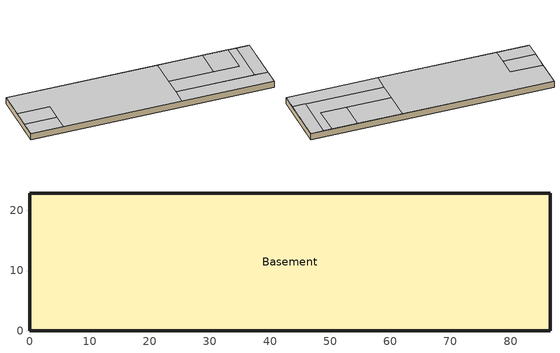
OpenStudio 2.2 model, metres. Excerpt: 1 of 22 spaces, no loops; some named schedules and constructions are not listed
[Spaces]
Basement
 floor ground (Basement Floor construction): 86.56,22.86 86.56,0 0,0 0,22.86 z-2.44
 wall ground (Basement Wall construction): 86.56,22.86 0,22.86 0,0 86.56,0 86.56,22.86 z-2.44:0
 ceiling to Laundry_Flr_1: 86.56,5.79 86.56,22.86 81.99,22.86 81.99,5.79 z0
 ceiling to Retail_2_Flr_1: 11.58,5.79 11.58,12.5 0,12.5 0,5.79 z0
 ceiling to Mech_Flr_1: 69.8,12.5 69.8,22.86 53.95,22.86 53.95,12.5 z0
 ceiling to Storage_Flr_1: 78.94,12.5 78.94,22.86 69.8,22.86 69.8,12.5 z0
 ceiling to Retail_1_Flr_1: 11.58,0 11.58,5.79 0,5.79 0,0 z0
 ceiling to Cafe_Flr_1: 86.56,0 86.56,5.79 53.95,5.79 53.95,0 z0
 ceiling to Lobby_Flr_1: 81.99,5.79 81.99,22.86 78.94,22.86 78.94,12.5 53.95,12.5 53.95,5.79 z0; 53.95,0 53.95,22.86 0,22.86 0,12.5 11.58,12.5 11.58,0 z0
[Schedule:Ruleset]
Name | Default Day Schedule | Summer Design Day Schedule | Winter Design Day Schedule
Clothing Schedule | Clothing Schedule Default Winter Clothes
Air Velocity Schedule | Air Velocity Schedule Default
Work Efficiency Schedule | Work Efficiency Schedule Default
HotelLarge MeetingRoom_Occ_Sch | HotelLarge MeetingRoom_Occ_Sch Default | HotelLarge MeetingRoom_Occ_Sch Summer Design Day | HotelLarge MeetingRoom_Occ_Sch Winter Design Day
HotelLarge Kitchen_Elec_Equip_SCH | HotelLarge Kitchen_Elec_Equip_SCH Default | HotelLarge Kitchen_Elec_Equip_SCH Summer Design Day | HotelLarge Kitchen_Elec_Equip_SCH Winter Design Day
HotelLarge BLDG_OCC_SCH | HotelLarge BLDG_OCC_SCH Default | HotelLarge BLDG_OCC_SCH Summer Design Day | HotelLarge BLDG_OCC_SCH Winter Design Day
HotelLarge BLDG_LIGHT_OFFICE_BSMT_SCH | HotelLarge BLDG_LIGHT_OFFICE_BSMT_SCH Default | HotelLarge BLDG_LIGHT_OFFICE_BSMT_SCH Summer Design Day | HotelLarge BLDG_LIGHT_OFFICE_BSMT_SCH Winter Design Day
HotelLarge BASEMENT_EQUIP_SCH | HotelLarge BASEMENT_EQUIP_SCH Default | HotelLarge BASEMENT_EQUIP_SCH Summer Design Day | HotelLarge BASEMENT_EQUIP_SCH Winter Design Day
HotelLarge BLDG_EQUIP_SCH | HotelLarge BLDG_EQUIP_SCH Default | HotelLarge BLDG_EQUIP_SCH Summer Design Day | HotelLarge BLDG_EQUIP_SCH Winter Design Day
HotelLarge BLDG_LIGHT_CORRIDOR_SCH | HotelLarge BLDG_LIGHT_CORRIDOR_SCH Default | HotelLarge BLDG_LIGHT_CORRIDOR_SCH Summer Design Day | HotelLarge BLDG_LIGHT_CORRIDOR_SCH Winter Design Day
HotelLarge GuestRoom_Occ_Sch | HotelLarge GuestRoom_Occ_Sch Default | HotelLarge GuestRoom_Occ_Sch Summer Design Day | HotelLarge GuestRoom_Occ_Sch Winter Design Day
HotelLarge BLDG_LIGHT_GUESTROOM_SCH | HotelLarge BLDG_LIGHT_GUESTROOM_SCH Default | HotelLarge BLDG_LIGHT_GUESTROOM_SCH Summer Design Day | HotelLarge BLDG_LIGHT_GUESTROOM_SCH Winter Design Day
HotelLarge GuestRoom_Eqp_Sch_Base | HotelLarge GuestRoom_Eqp_Sch_Base Default | HotelLarge GuestRoom_Eqp_Sch_Base Summer Design Day | HotelLarge GuestRoom_Eqp_Sch_Base Winter Design Day
HotelLarge Kitchen_Gas_Equip_SCH | HotelLarge Kitchen_Gas_Equip_SCH Default | HotelLarge Kitchen_Gas_Equip_SCH Summer Design Day | HotelLarge Kitchen_Gas_Equip_SCH Winter Design Day
HotelLarge LaundryRoom_Occ_Sch | HotelLarge LaundryRoom_Occ_Sch Default | HotelLarge LaundryRoom_Occ_Sch Summer Design Day | HotelLarge LaundryRoom_Occ_Sch Winter Design Day
HotelLarge Lobby_Occ_Sch | HotelLarge Lobby_Occ_Sch Default | HotelLarge Lobby_Occ_Sch Summer Design Day | HotelLarge Lobby_Occ_Sch Winter Design Day
HotelLarge BLDG_LIGHT_STORAGE_SCH | HotelLarge BLDG_LIGHT_STORAGE_SCH Default | HotelLarge BLDG_LIGHT_STORAGE_SCH Summer Design Day | HotelLarge BLDG_LIGHT_STORAGE_SCH Winter Design Day
HotelLarge HTGSETP_SCH 1 | HotelLarge HTGSETP_SCH Default 1 | HotelLarge HTGSETP_SCH Summer Design Day 1 | HotelLarge HTGSETP_SCH Winter Design Day 1
HotelLarge CLGSETP_SCH 1 | HotelLarge CLGSETP_SCH Default 1 | HotelLarge CLGSETP_SCH Summer Design Day 1 | HotelLarge CLGSETP_SCH Winter Design Day 1
HotelLarge HTGSETP_SCH 2 | HotelLarge HTGSETP_SCH Default 2 | HotelLarge HTGSETP_SCH Summer Design Day 2 | HotelLarge HTGSETP_SCH Winter Design Day 2
HotelLarge CLGSETP_SCH 2 | HotelLarge CLGSETP_SCH Default 2 | HotelLarge CLGSETP_SCH Summer Design Day 2 | HotelLarge CLGSETP_SCH Winter Design Day 2
HotelLarge HTGSETP_SCH 3 | HotelLarge HTGSETP_SCH Default 3 | HotelLarge HTGSETP_SCH Summer Design Day 3 | HotelLarge HTGSETP_SCH Winter Design Day 3
HotelLarge CLGSETP_SCH 3 | HotelLarge CLGSETP_SCH Default 3 | HotelLarge CLGSETP_SCH Summer Design Day 3 | HotelLarge CLGSETP_SCH Winter Design Day 3
HotelLarge HTGSETP_SCH 4 | HotelLarge HTGSETP_SCH Default 4 | HotelLarge HTGSETP_SCH Summer Design Day 4 | HotelLarge HTGSETP_SCH Winter Design Day 4
HotelLarge CLGSETP_SCH 4 | HotelLarge CLGSETP_SCH Default 4 | HotelLarge CLGSETP_SCH Summer Design Day 4 | HotelLarge CLGSETP_SCH Winter Design Day 4
HotelLarge HTGSETP_SCH 5 | HotelLarge HTGSETP_SCH Default 5 | HotelLarge HTGSETP_SCH Summer Design Day 5 | HotelLarge HTGSETP_SCH Winter Design Day 5
HotelLarge CLGSETP_SCH 5 | HotelLarge CLGSETP_SCH Default 5 | HotelLarge CLGSETP_SCH Summer Design Day 5 | HotelLarge CLGSETP_SCH Winter Design Day 5
HotelLarge HTGSETP_SCH 6 | HotelLarge HTGSETP_SCH Default 6 | HotelLarge HTGSETP_SCH Summer Design Day 6 | HotelLarge HTGSETP_SCH Winter Design Day 6
HotelLarge CLGSETP_SCH 6 | HotelLarge CLGSETP_SCH Default 6 | HotelLarge CLGSETP_SCH Summer Design Day 6 | HotelLarge CLGSETP_SCH Winter Design Day 6
HotelLarge HTGSETP_SCH 7 | HotelLarge HTGSETP_SCH Default 7 | HotelLarge HTGSETP_SCH Summer Design Day 7 | HotelLarge HTGSETP_SCH Winter Design Day 7
HotelLarge CLGSETP_SCH 7 | HotelLarge CLGSETP_SCH Default 7 | HotelLarge CLGSETP_SCH Summer Design Day 7 | HotelLarge CLGSETP_SCH Winter Design Day 7
HotelLarge HTGSETP_SCH 8 | HotelLarge HTGSETP_SCH Default 8 | HotelLarge HTGSETP_SCH Summer Design Day 8 | HotelLarge HTGSETP_SCH Winter Design Day 8
HotelLarge CLGSETP_SCH 8 | HotelLarge CLGSETP_SCH Default 8 | HotelLarge CLGSETP_SCH Summer Design Day 8 | HotelLarge CLGSETP_SCH Winter Design Day 8
HotelLarge HTGSETP_SCH 9 | HotelLarge HTGSETP_SCH Default 9 | HotelLarge HTGSETP_SCH Summer Design Day 9 | HotelLarge HTGSETP_SCH Winter Design Day 9
HotelLarge CLGSETP_SCH 9 | HotelLarge CLGSETP_SCH Default 9 | HotelLarge CLGSETP_SCH Summer Design Day 9 | HotelLarge CLGSETP_SCH Winter Design Day 9
HotelLarge HTGSETP_SCH 10 | HotelLarge HTGSETP_SCH Default 10 | HotelLarge HTGSETP_SCH Summer Design Day 10 | HotelLarge HTGSETP_SCH Winter Design Day 10
HotelLarge CLGSETP_SCH 10 | HotelLarge CLGSETP_SCH Default 10 | HotelLarge CLGSETP_SCH Summer Design Day 10 | HotelLarge CLGSETP_SCH Winter Design Day 10
HotelLarge Adva_OccGuestRoom_HtgSP_Sch 1 | HotelLarge Adva_OccGuestRoom_HtgSP_Sch Default 1 | HotelLarge Adva_OccGuestRoom_HtgSP_Sch Summer Design Day 1 | HotelLarge Adva_OccGuestRoom_HtgSP_Sch Winter Design Day 1
HotelLarge Adva_OccGuestRoom_ClgSP_Sch 1 | HotelLarge Adva_OccGuestRoom_ClgSP_Sch Default 1 | HotelLarge Adva_OccGuestRoom_ClgSP_Sch Summer Design Day 1 | HotelLarge Adva_OccGuestRoom_ClgSP_Sch Winter Design Day 1
HotelLarge Adva_OccGuestRoom_HtgSP_Sch 2 | HotelLarge Adva_OccGuestRoom_HtgSP_Sch Default 2 | HotelLarge Adva_OccGuestRoom_HtgSP_Sch Summer Design Day 2 | HotelLarge Adva_OccGuestRoom_HtgSP_Sch Winter Design Day 2
HotelLarge Adva_OccGuestRoom_ClgSP_Sch 2 | HotelLarge Adva_OccGuestRoom_ClgSP_Sch Default 2 | HotelLarge Adva_OccGuestRoom_ClgSP_Sch Summer Design Day 2 | HotelLarge Adva_OccGuestRoom_ClgSP_Sch Winter Design Day 2
HotelLarge Adva_OccGuestRoom_HtgSP_Sch 3 | HotelLarge Adva_OccGuestRoom_HtgSP_Sch Default 3 | HotelLarge Adva_OccGuestRoom_HtgSP_Sch Summer Design Day 3 | HotelLarge Adva_OccGuestRoom_HtgSP_Sch Winter Design Day 3
HotelLarge Adva_OccGuestRoom_ClgSP_Sch 3 | HotelLarge Adva_OccGuestRoom_ClgSP_Sch Default 3 | HotelLarge Adva_OccGuestRoom_ClgSP_Sch Summer Design Day 3 | HotelLarge Adva_OccGuestRoom_ClgSP_Sch Winter Design Day 3
HotelLarge Adva_OccGuestRoom_HtgSP_Sch 4 | HotelLarge Adva_OccGuestRoom_HtgSP_Sch Default 4 | HotelLarge Adva_OccGuestRoom_HtgSP_Sch Summer Design Day 4 | HotelLarge Adva_OccGuestRoom_HtgSP_Sch Winter Design Day 4
HotelLarge Adva_OccGuestRoom_ClgSP_Sch 4 | HotelLarge Adva_OccGuestRoom_ClgSP_Sch Default 4 | HotelLarge Adva_OccGuestRoom_ClgSP_Sch Summer Design Day 4 | HotelLarge Adva_OccGuestRoom_ClgSP_Sch Winter Design Day 4
HotelLarge HTGSETP_SCH 11 | HotelLarge HTGSETP_SCH Default 11 | HotelLarge HTGSETP_SCH Summer Design Day 11 | HotelLarge HTGSETP_SCH Winter Design Day 11
HotelLarge CLGSETP_SCH 11 | HotelLarge CLGSETP_SCH Default 11 | HotelLarge CLGSETP_SCH Summer Design Day 11 | HotelLarge CLGSETP_SCH Winter Design Day 11
HotelLarge Adva_OccGuestRoom_HtgSP_Sch 5 | HotelLarge Adva_OccGuestRoom_HtgSP_Sch Default 5 | HotelLarge Adva_OccGuestRoom_HtgSP_Sch Summer Design Day 5 | HotelLarge Adva_OccGuestRoom_HtgSP_Sch Winter Design Day 5
HotelLarge Adva_OccGuestRoom_ClgSP_Sch 5 | HotelLarge Adva_OccGuestRoom_ClgSP_Sch Default 5 | HotelLarge Adva_OccGuestRoom_ClgSP_Sch Summer Design Day 5 | HotelLarge Adva_OccGuestRoom_ClgSP_Sch Winter Design Day 5
HotelLarge HTGSETP_SCH 12 | HotelLarge HTGSETP_SCH Default 12 | HotelLarge HTGSETP_SCH Summer Design Day 12 | HotelLarge HTGSETP_SCH Winter Design Day 12
HotelLarge CLGSETP_SCH 12 | HotelLarge CLGSETP_SCH Default 12 | HotelLarge CLGSETP_SCH Summer Design Day 12 | HotelLarge CLGSETP_SCH Winter Design Day 12
HotelLarge HTGSETP_SCH 13 | HotelLarge HTGSETP_SCH Default 13 | HotelLarge HTGSETP_SCH Summer Design Day 13 | HotelLarge HTGSETP_SCH Winter Design Day 13
HotelLarge CLGSETP_SCH 13 | HotelLarge CLGSETP_SCH Default 13 | HotelLarge CLGSETP_SCH Summer Design Day 13 | HotelLarge CLGSETP_SCH Winter Design Day 13
[Schedule:Day]
Clothing Schedule Default Winter Clothes; HotelLarge MeetingRoom_Occ_Sch Summer Design Day; HotelLarge INFIL_SCH Default; HotelLarge INFIL_SCH Winter Design Day; HotelLarge INFIL_SCH Summer Design Day; HotelLarge BLDG_OCC_SCH Summer Design Day; HotelLarge BLDG_LIGHT_OFFICE_BSMT_SCH Summer Design Day; HotelLarge BASEMENT_EQUIP_SCH Summer Design Day; HotelLarge BLDG_EQUIP_SCH Summer Design Day; HotelLarge BLDG_LIGHT_CORRIDOR_SCH Summer Design Day; HotelLarge GuestRoom_Occ_Sch Summer Design Day; HotelLarge BLDG_LIGHT_GUESTROOM_SCH Summer Design Day; HotelLarge GuestRoom_Eqp_Sch_Base Summer Design Day; HotelLarge LaundryRoom_Occ_Sch Summer Design Day; HotelLarge Lobby_Occ_Sch Summer Design Day; HotelLarge BLDG_LIGHT_STORAGE_SCH Summer Design Day; Always On Default; HotelLarge ELEV_LIGHT_FAN_SCH_24_7 Default; HotelLarge ELEV_LIGHT_FAN_SCH_24_7 Winter Design Day; HotelLarge ELEV_LIGHT_FAN_SCH_24_7 Summer Design Day: 24, 0, 1
Clothing Schedule Summer Clothes; HotelLarge BLDG_ELEVATORS Summer Design Day: 24, 0, 0.5
Air Velocity Schedule Default: 24, 0, 0.2
Work Efficiency Schedule Default; HotelLarge MeetingRoom_Occ_Sch Winter Design Day; HotelLarge Kitchen_Elec_Equip_SCH Winter Design Day; HotelLarge BLDG_OCC_SCH Winter Design Day; HotelLarge BLDG_LIGHT_OFFICE_BSMT_SCH Winter Design Day; HotelLarge BASEMENT_EQUIP_SCH Winter Design Day; HotelLarge BLDG_EQUIP_SCH Winter Design Day; HotelLarge BLDG_LIGHT_CORRIDOR_SCH Winter Design Day; HotelLarge GuestRoom_Occ_Sch Winter Design Day; HotelLarge BLDG_LIGHT_GUESTROOM_SCH Winter Design Day; HotelLarge GuestRoom_Eqp_Sch_Base Winter Design Day; HotelLarge Kitchen_Gas_Equip_SCH Winter Design Day; HotelLarge LaundryRoom_Occ_Sch Winter Design Day; HotelLarge Lobby_Occ_Sch Winter Design Day; HotelLarge BLDG_LIGHT_STORAGE_SCH Winter Design Day: 24, 0, 0
HotelLarge MeetingRoom_Occ_Sch Default; HotelLarge MeetingRoom_Occ_Sch Default|Wkdy Day: 7, 0, 0, 8, 0, 0.05, 10, 0, 0.5, 12, 0, 0.2, 13, 0, 0.05, 15, 0, 0.5, 18, 0, 0.2, 20, 0, 0.05, 24, 0, 0
HotelLarge ACTIVITY_SCH Default; HotelLarge ACTIVITY_SCH Winter Design Day; HotelLarge ACTIVITY_SCH Summer Design Day: 24, 0, 120
HotelLarge Kitchen_Elec_Equip_SCH Default; HotelLarge Kitchen_Elec_Equip_SCH Default|Sun|Wkdy Day: 6, 0, 0.1, 7, 0, 0.25, 24, 0, 0.3
HotelLarge Kitchen_Elec_Equip_SCH Summer Design Day: 24, 0, 0.3
HotelLarge BLDG_OCC_SCH Default: 8, 0, 0.7, 11, 0, 0.5, 13, 0, 0.3, 16, 0, 0.2, 17, 0, 0.3, 19, 0, 0.4, 21, 0, 0.6, 24, 0, 0.8
HotelLarge BLDG_OCC_SCH Sat Day: 6, 0, 0.9, 7, 0, 0.7, 9, 0, 0.5, 17, 0, 0.3, 18, 0, 0.5, 21, 0, 0.6, 24, 0, 0.7
HotelLarge BLDG_OCC_SCH Wkdy Day: 6, 0, 0.9, 7, 0, 0.7, 9, 0, 0.4, 15, 0, 0.2, 16, 0, 0.3, 19, 0, 0.5, 21, 0, 0.7, 22, 0, 0.8, 24, 0, 0.9
HotelLarge BLDG_LIGHT_OFFICE_BSMT_SCH Default; HotelLarge BLDG_LIGHT_CORRIDOR_SCH Default; HotelLarge BLDG_LIGHT_STORAGE_SCH Default: 2, 0, 0.3, 6, 0, 0.2, 7, 0, 0.3, 9, 0, 0.4, 13, 0, 0.3, 18, 0, 0.2, 19, 0, 0.5, 20, 0, 0.7, 21, 0, 0.8, 22, 0, 0.6, 23, 0, 0.5, 24, 0, 0.3
HotelLarge BLDG_LIGHT_OFFICE_BSMT_SCH Sat Day; HotelLarge BLDG_LIGHT_CORRIDOR_SCH Sat Day; HotelLarge BLDG_LIGHT_STORAGE_SCH Sat Day: 2, 0, 0.2, 6, 0, 0.1, 8, 0, 0.3, 10, 0, 0.4, 11, 0, 0.3, 18, 0, 0.25, 19, 0, 0.6, 22, 0, 0.7, 23, 0, 0.6, 24, 0, 0.3
HotelLarge BLDG_LIGHT_OFFICE_BSMT_SCH Wkdy Day; HotelLarge BLDG_LIGHT_CORRIDOR_SCH Wkdy Day; HotelLarge BLDG_LIGHT_STORAGE_SCH Wkdy Day: 1, 0, 0.2, 2, 0, 0.15, 5, 0, 0.1, 6, 0, 0.2, 7, 0, 0.4, 8, 0, 0.5, 10, 0, 0.4, 18, 0, 0.25, 19, 0, 0.6, 20, 0, 0.8, 21, 0, 0.9, 22, 0, 0.8, 23, 0, 0.6, 24, 0, 0.3
HotelLarge BASEMENT_EQUIP_SCH Default; HotelLarge BLDG_EQUIP_SCH Default: 2, 0, 0.4, 6, 0, 0.3, 7, 0, 0.4, 9, 0, 0.5, 13, 0, 0.4, 18, 0, 0.3, 19, 0, 0.6, 20, 0, 0.8, 21, 0, 0.9, 22, 0, 0.7, 23, 0, 0.6, 24, 0, 0.4
HotelLarge BASEMENT_EQUIP_SCH Sat Day; HotelLarge BLDG_EQUIP_SCH Sat Day: 2, 0, 0.3, 6, 0, 0.2, 8, 0, 0.4, 10, 0, 0.5, 11, 0, 0.4, 18, 0, 0.35, 19, 0, 0.7, 22, 0, 0.8, 23, 0, 0.7, 24, 0, 0.4
HotelLarge BASEMENT_EQUIP_SCH Wkdy Day; HotelLarge BLDG_EQUIP_SCH Wkdy Day: 1, 0, 0.3, 2, 0, 0.25, 5, 0, 0.2, 6, 0, 0.3, 7, 0, 0.5, 8, 0, 0.6, 10, 0, 0.5, 18, 0, 0.35, 19, 0, 0.7, 20, 0, 0.9, 21, 0, 0.95, 22, 0, 0.9, 23, 0, 0.7, 24, 0, 0.4
HotelLarge INFIL_QUARTER_ON_SCH Default; HotelLarge INFIL_QUARTER_ON_SCH Winter Design Day; HotelLarge INFIL_QUARTER_ON_SCH Summer Design Day; HotelLarge Kitchen_Gas_Equip_SCH Summer Design Day: 24, 0, 0.25
HotelLarge GuestRoom_Occ_Sch Default: 6, 0, 0.65, 7, 0, 0.5, 9, 0, 0.34, 17, 0, 0.2, 18, 0, 0.34, 19, 0, 0.35, 21, 0, 0.65, 24, 0, 0.5
HotelLarge GuestRoom_Occ_Sch Wkdy Day: 6, 0, 0.65, 7, 0, 0.5, 9, 0, 0.28, 15, 0, 0.13, 16, 0, 0.2, 19, 0, 0.35, 21, 0, 0.5, 22, 0, 0.58, 24, 0, 0.65
HotelLarge BLDG_LIGHT_GUESTROOM_SCH Default: 2, 0, 0.26, 6, 0, 0.11, 8, 0, 0.41, 10, 0, 0.56, 11, 0, 0.41, 18, 0, 0.33, 19, 0, 0.85, 22, 0, 1, 23, 0, 0.85, 24, 0, 0.41
HotelLarge BLDG_LIGHT_GUESTROOM_SCH Wkdy Day: 1, 0, 0.22, 2, 0, 0.17, 5, 0, 0.11, 6, 0, 0.22, 7, 0, 0.44, 8, 0, 0.56, 10, 0, 0.44, 18, 0, 0.28, 19, 0, 0.67, 20, 0, 0.89, 21, 0, 1, 22, 0, 0.89, 23, 0, 0.67, 24, 0, 0.33
HotelLarge GuestRoom_Eqp_Sch_Base Default: 6, 0, 0.2, 7, 0, 0.3, 8, 0, 0.62, 9, 0, 0.9, 10, 0, 0.62, 17, 0, 0.29, 18, 0, 0.43, 19, 0, 0.51, 20, 0, 0.49, 21, 0, 0.66, 22, 0, 0.7, 23, 0, 0.35, 24, 0, 0.2
HotelLarge GuestRoom_Eqp_Sch_Base Wkdy Day: 6, 0, 0.2, 7, 0, 0.62, 8, 0, 0.9, 10, 0, 0.43, 17, 0, 0.26, 19, 0, 0.51, 20, 0, 0.49, 21, 0, 0.66, 22, 0, 0.7, 23, 0, 0.35, 24, 0, 0.2
HotelLarge Kitchen_Gas_Equip_SCH Default; HotelLarge Kitchen_Gas_Equip_SCH Default|Sat|Wkdy Day: 5, 0, 0.02, 6, 0, 0.05, 7, 0, 0.1, 8, 0, 0.15, 9, 0, 0.2, 10, 0, 0.15, 13, 0, 0.25, 14, 0, 0.2, 15, 0, 0.15, 16, 0, 0.2, 19, 0, 0.3, 21, 0, 0.2, 22, 0, 0.15, 23, 0, 0.1, 24, 0, 0.05
HotelLarge LaundryRoom_Occ_Sch Default; HotelLarge LaundryRoom_Occ_Sch Default|Wkdy Day: 8, 0, 0, 10, 0, 0.09, 12, 0, 0.18, 13, 0, 0, 16, 0, 0.18, 17, 0, 0.09, 24, 0, 0
HotelLarge Lobby_Occ_Sch Default: 6, 0, 0.1, 7, 0, 0.3, 10, 0, 0.7, 22, 0, 0.2, 24, 0, 0.1
HotelLarge Lobby_Occ_Sch Wkdy Day: 5, 0, 0.1, 6, 0, 0.3, 10, 0, 0.7, 16, 0, 0.2, 18, 0, 0.4, 22, 0, 0.2, 24, 0, 0.1
HotelLarge BLDG_ELEVATORS Default: 4, 0, 0.05, 5, 0, 0.1, 6, 0, 0.2, 7, 0, 0.4, 9, 0, 0.5, 10, 0, 0.35, 16, 0, 0.15, 17, 0, 0.35, 19, 0, 0.5, 21, 0, 0.4, 22, 0, 0.3, 23, 0, 0.2, 24, 0, 0.1
HotelLarge BLDG_ELEVATORS Winter Design Day: 24, 0, 0.05
HotelLarge HTGSETP_SCH Default 1; HotelLarge HTGSETP_SCH Summer Design Day 1; HotelLarge HTGSETP_SCH Winter Design Day 1; Schedule Day 118 with NoOvernightSetback; Schedule Day 118 with NoOvernightSetback 1; HotelLarge HTGSETP_SCH Default 2; HotelLarge HTGSETP_SCH Summer Design Day 2; HotelLarge HTGSETP_SCH Winter Design Day 2; Schedule Day 118 with NoOvernightSetback 4; Schedule Day 118 with NoOvernightSetback 5; HotelLarge HTGSETP_SCH Default 3; HotelLarge HTGSETP_SCH Summer Design Day 3; HotelLarge HTGSETP_SCH Winter Design Day 3; Schedule Day 118 with NoOvernightSetback 8; Schedule Day 118 with NoOvernightSetback 9; HotelLarge HTGSETP_SCH Default 4; HotelLarge HTGSETP_SCH Summer Design Day 4; HotelLarge HTGSETP_SCH Winter Design Day 4; Schedule Day 118 with NoOvernightSetback 12; Schedule Day 118 with NoOvernightSetback 13; HotelLarge HTGSETP_SCH Default 5; HotelLarge HTGSETP_SCH Summer Design Day 5; HotelLarge HTGSETP_SCH Winter Design Day 5; Schedule Day 118 with NoOvernightSetback 16; Schedule Day 118 with NoOvernightSetback 17; HotelLarge HTGSETP_SCH Default 6; HotelLarge HTGSETP_SCH Summer Design Day 6; HotelLarge HTGSETP_SCH Winter Design Day 6; Schedule Day 118 with NoOvernightSetback 20; Schedule Day 118 with NoOvernightSetback 21; HotelLarge HTGSETP_SCH Default 7; HotelLarge HTGSETP_SCH Summer Design Day 7; HotelLarge HTGSETP_SCH Winter Design Day 7; Schedule Day 118 with NoOvernightSetback 24; Schedule Day 118 with NoOvernightSetback 25; HotelLarge HTGSETP_SCH Default 8; HotelLarge HTGSETP_SCH Summer Design Day 8; HotelLarge HTGSETP_SCH Winter Design Day 8; Schedule Day 118 with NoOvernightSetback 28; Schedule Day 118 with NoOvernightSetback 29; HotelLarge HTGSETP_SCH Default 9; HotelLarge HTGSETP_SCH Summer Design Day 9; HotelLarge HTGSETP_SCH Winter Design Day 9; Schedule Day 118 with NoOvernightSetback 32; Schedule Day 118 with NoOvernightSetback 33; HotelLarge HTGSETP_SCH Default 10; HotelLarge HTGSETP_SCH Summer Design Day 10; HotelLarge HTGSETP_SCH Winter Design Day 10; Schedule Day 118 with NoOvernightSetback 36; Schedule Day 118 with NoOvernightSetback 37; HotelLarge HTGSETP_SCH Default 11; HotelLarge HTGSETP_SCH Summer Design Day 11; HotelLarge HTGSETP_SCH Winter Design Day 11; Schedule Day 118 with NoOvernightSetback 56; Schedule Day 118 with NoOvernightSetback 57; HotelLarge HTGSETP_SCH Default 12; HotelLarge HTGSETP_SCH Summer Design Day 12; HotelLarge HTGSETP_SCH Winter Design Day 12; Schedule Day 118 with NoOvernightSetback 64; Schedule Day 118 with NoOvernightSetback 65; HotelLarge HTGSETP_SCH Default 13; HotelLarge HTGSETP_SCH Summer Design Day 13; HotelLarge HTGSETP_SCH Winter Design Day 13; Schedule Day 118 with NoOvernightSetback 68; Schedule Day 118 with NoOvernightSetback 69; HotelLarge HTGSETP_SCH Default 14; HotelLarge HTGSETP_SCH Summer Design Day 14; HotelLarge HTGSETP_SCH Winter Design Day 14; Schedule Day 118 with NoOvernightSetback 72; Schedule Day 118 with NoOvernightSetback 73; HotelLarge HTGSETP_SCH Default 15; HotelLarge HTGSETP_SCH Summer Design Day 15; HotelLarge HTGSETP_SCH Winter Design Day 15; Schedule Day 118 with NoOvernightSetback 76; Schedule Day 118 with NoOvernightSetback 77; HotelLarge HTGSETP_SCH Default 16; HotelLarge HTGSETP_SCH Summer Design Day 16; HotelLarge HTGSETP_SCH Winter Design Day 16; Schedule Day 118 with NoOvernightSetback 80; Schedule Day 118 with NoOvernightSetback 81: 24, 0, 21
HotelLarge CLGSETP_SCH Default 1; HotelLarge CLGSETP_SCH Summer Design Day 1; HotelLarge CLGSETP_SCH Winter Design Day 1; Schedule Day 118 with NoOvernightSetback 2; Schedule Day 118 with NoOvernightSetback 3; HotelLarge CLGSETP_SCH Default 2; HotelLarge CLGSETP_SCH Summer Design Day 2; HotelLarge CLGSETP_SCH Winter Design Day 2; Schedule Day 118 with NoOvernightSetback 6; Schedule Day 118 with NoOvernightSetback 7; HotelLarge CLGSETP_SCH Default 3; HotelLarge CLGSETP_SCH Summer Design Day 3; HotelLarge CLGSETP_SCH Winter Design Day 3; Schedule Day 118 with NoOvernightSetback 10; Schedule Day 118 with NoOvernightSetback 11; HotelLarge CLGSETP_SCH Default 4; HotelLarge CLGSETP_SCH Summer Design Day 4; HotelLarge CLGSETP_SCH Winter Design Day 4; Schedule Day 118 with NoOvernightSetback 14; Schedule Day 118 with NoOvernightSetback 15; HotelLarge CLGSETP_SCH Default 5; HotelLarge CLGSETP_SCH Summer Design Day 5; HotelLarge CLGSETP_SCH Winter Design Day 5; Schedule Day 118 with NoOvernightSetback 18; Schedule Day 118 with NoOvernightSetback 19; HotelLarge CLGSETP_SCH Default 6; HotelLarge CLGSETP_SCH Summer Design Day 6; HotelLarge CLGSETP_SCH Winter Design Day 6; Schedule Day 118 with NoOvernightSetback 22; Schedule Day 118 with NoOvernightSetback 23; HotelLarge CLGSETP_SCH Default 7; HotelLarge CLGSETP_SCH Summer Design Day 7; HotelLarge CLGSETP_SCH Winter Design Day 7; Schedule Day 118 with NoOvernightSetback 26; Schedule Day 118 with NoOvernightSetback 27; HotelLarge CLGSETP_SCH Default 8; HotelLarge CLGSETP_SCH Summer Design Day 8; HotelLarge CLGSETP_SCH Winter Design Day 8; Schedule Day 118 with NoOvernightSetback 30; Schedule Day 118 with NoOvernightSetback 31; HotelLarge CLGSETP_SCH Default 9; HotelLarge CLGSETP_SCH Summer Design Day 9; HotelLarge CLGSETP_SCH Winter Design Day 9; Schedule Day 118 with NoOvernightSetback 34; Schedule Day 118 with NoOvernightSetback 35; HotelLarge CLGSETP_SCH Default 10; HotelLarge CLGSETP_SCH Summer Design Day 10; HotelLarge CLGSETP_SCH Winter Design Day 10; Schedule Day 118 with NoOvernightSetback 38; Schedule Day 118 with NoOvernightSetback 39; HotelLarge CLGSETP_SCH Default 11; HotelLarge CLGSETP_SCH Summer Design Day 11; HotelLarge CLGSETP_SCH Winter Design Day 11; Schedule Day 118 with NoOvernightSetback 58; Schedule Day 118 with NoOvernightSetback 59; HotelLarge CLGSETP_SCH Default 12; HotelLarge CLGSETP_SCH Summer Design Day 12; HotelLarge CLGSETP_SCH Winter Design Day 12; Schedule Day 118 with NoOvernightSetback 66; Schedule Day 118 with NoOvernightSetback 67; HotelLarge CLGSETP_SCH Default 13; HotelLarge CLGSETP_SCH Summer Design Day 13; HotelLarge CLGSETP_SCH Winter Design Day 13; Schedule Day 118 with NoOvernightSetback 70; Schedule Day 118 with NoOvernightSetback 71; HotelLarge CLGSETP_SCH Default 14; HotelLarge CLGSETP_SCH Summer Design Day 14; HotelLarge CLGSETP_SCH Winter Design Day 14; Schedule Day 118 with NoOvernightSetback 74; Schedule Day 118 with NoOvernightSetback 75; HotelLarge CLGSETP_SCH Default 15; HotelLarge CLGSETP_SCH Summer Design Day 15; HotelLarge CLGSETP_SCH Winter Design Day 15; Schedule Day 118 with NoOvernightSetback 78; Schedule Day 118 with NoOvernightSetback 79; HotelLarge CLGSETP_SCH Default 16; HotelLarge CLGSETP_SCH Summer Design Day 16; HotelLarge CLGSETP_SCH Winter Design Day 16; Schedule Day 118 with NoOvernightSetback 82; Schedule Day 118 with NoOvernightSetback 83: 24, 0, 24
HotelLarge Adva_OccGuestRoom_HtgSP_Sch Default 1; HotelLarge Adva_OccGuestRoom_HtgSP_Sch Default 2; HotelLarge Adva_OccGuestRoom_HtgSP_Sch Default 3; HotelLarge Adva_OccGuestRoom_HtgSP_Sch Default 4; HotelLarge Adva_OccGuestRoom_HtgSP_Sch Default 5: 9, 0, 21.11, 16, 0, 18.889, 24, 0, 21.11
HotelLarge Adva_OccGuestRoom_HtgSP_Sch Summer Design Day 1; HotelLarge Adva_OccGuestRoom_HtgSP_Sch Winter Design Day 1; HotelLarge Adva_OccGuestRoom_ClgSP_Sch Summer Design Day 1; HotelLarge Adva_OccGuestRoom_ClgSP_Sch Winter Design Day 1; HotelLarge Adva_OccGuestRoom_HtgSP_Sch Summer Design Day 2; HotelLarge Adva_OccGuestRoom_HtgSP_Sch Winter Design Day 2; HotelLarge Adva_OccGuestRoom_ClgSP_Sch Summer Design Day 2; HotelLarge Adva_OccGuestRoom_ClgSP_Sch Winter Design Day 2; HotelLarge Adva_OccGuestRoom_HtgSP_Sch Summer Design Day 3; HotelLarge Adva_OccGuestRoom_HtgSP_Sch Winter Design Day 3; HotelLarge Adva_OccGuestRoom_ClgSP_Sch Summer Design Day 3; HotelLarge Adva_OccGuestRoom_ClgSP_Sch Winter Design Day 3; HotelLarge Adva_OccGuestRoom_HtgSP_Sch Summer Design Day 4; HotelLarge Adva_OccGuestRoom_HtgSP_Sch Winter Design Day 4; HotelLarge Adva_OccGuestRoom_ClgSP_Sch Summer Design Day 4; HotelLarge Adva_OccGuestRoom_ClgSP_Sch Winter Design Day 4; HotelLarge Adva_OccGuestRoom_HtgSP_Sch Summer Design Day 5; HotelLarge Adva_OccGuestRoom_HtgSP_Sch Winter Design Day 5; HotelLarge Adva_OccGuestRoom_ClgSP_Sch Summer Design Day 5; HotelLarge Adva_OccGuestRoom_ClgSP_Sch Winter Design Day 5: 24, 0, 21.11
Schedule Day 118 with NoOvernightSetback 40; Schedule Day 118 with NoOvernightSetback 41; Schedule Day 118 with NoOvernightSetback 44; Schedule Day 118 with NoOvernightSetback 45; Schedule Day 118 with NoOvernightSetback 48; Schedule Day 118 with NoOvernightSetback 49; Schedule Day 118 with NoOvernightSetback 52; Schedule Day 118 with NoOvernightSetback 53; Schedule Day 118 with NoOvernightSetback 60; Schedule Day 118 with NoOvernightSetback 61: 9, 0, 18.889, 16, 0, 18.889, 24, 0, 18.889
HotelLarge Adva_OccGuestRoom_ClgSP_Sch Default 1; HotelLarge Adva_OccGuestRoom_ClgSP_Sch Default 2; HotelLarge Adva_OccGuestRoom_ClgSP_Sch Default 3; HotelLarge Adva_OccGuestRoom_ClgSP_Sch Default 4; HotelLarge Adva_OccGuestRoom_ClgSP_Sch Default 5: 9, 0, 21.11, 16, 0, 23.333, 24, 0, 21.11
Schedule Day 118 with NoOvernightSetback 42; Schedule Day 118 with NoOvernightSetback 43; Schedule Day 118 with NoOvernightSetback 46; Schedule Day 118 with NoOvernightSetback 47; Schedule Day 118 with NoOvernightSetback 50; Schedule Day 118 with NoOvernightSetback 51; Schedule Day 118 with NoOvernightSetback 54; Schedule Day 118 with NoOvernightSetback 55; Schedule Day 118 with NoOvernightSetback 62; Schedule Day 118 with NoOvernightSetback 63: 9, 0, 23.333, 16, 0, 23.333, 24, 0, 23.333
[Schedule:Rule] Date Specification Type=DateRange; Start Day=1
Name | Schedule Ruleset | Rule Order | Day Schedule | Start Month | End Month | End Day | Apply Monday | Apply Tuesday | Apply Wednesday | Apply Thursday | Apply Friday | Apply Sunday | Apply Saturday
Schedule Rule 1 | Clothing Schedule | 0 | Clothing Schedule Summer Clothes | 5 | 9 | 30
Schedule Rule 2 | HotelLarge MeetingRoom_Occ_Sch | 0 | HotelLarge MeetingRoom_Occ_Sch Default|Wkdy Day | 1 | 12 | 31 | Yes | Yes | Yes | Yes | Yes
Schedule Rule 5 | HotelLarge Kitchen_Elec_Equip_SCH | 0 | HotelLarge Kitchen_Elec_Equip_SCH Default|Sun|Wkdy Day | 1 | 12 | 31 | Yes | Yes | Yes | Yes | Yes | Yes
Schedule Rule 6 | HotelLarge BLDG_OCC_SCH | 1 | HotelLarge BLDG_OCC_SCH Sat Day | 1 | 12 | 31 |  |  |  |  |  |  | Yes
Schedule Rule 7 | HotelLarge BLDG_OCC_SCH | 0 | HotelLarge BLDG_OCC_SCH Wkdy Day | 1 | 12 | 31 | Yes | Yes | Yes | Yes | Yes
Schedule Rule 8 | HotelLarge BLDG_LIGHT_OFFICE_BSMT_SCH | 1 | HotelLarge BLDG_LIGHT_OFFICE_BSMT_SCH Sat Day | 1 | 12 | 31 |  |  |  |  |  |  | Yes
Schedule Rule 9 | HotelLarge BLDG_LIGHT_OFFICE_BSMT_SCH | 0 | HotelLarge BLDG_LIGHT_OFFICE_BSMT_SCH Wkdy Day | 1 | 12 | 31 | Yes | Yes | Yes | Yes | Yes
Schedule Rule 10 | HotelLarge BASEMENT_EQUIP_SCH | 1 | HotelLarge BASEMENT_EQUIP_SCH Sat Day | 1 | 12 | 31 |  |  |  |  |  |  | Yes
Schedule Rule 11 | HotelLarge BASEMENT_EQUIP_SCH | 0 | HotelLarge BASEMENT_EQUIP_SCH Wkdy Day | 1 | 12 | 31 | Yes | Yes | Yes | Yes | Yes
Schedule Rule 12 | HotelLarge BLDG_EQUIP_SCH | 1 | HotelLarge BLDG_EQUIP_SCH Sat Day | 1 | 12 | 31 |  |  |  |  |  |  | Yes
Schedule Rule 13 | HotelLarge BLDG_EQUIP_SCH | 0 | HotelLarge BLDG_EQUIP_SCH Wkdy Day | 1 | 12 | 31 | Yes | Yes | Yes | Yes | Yes
Schedule Rule 14 | HotelLarge BLDG_LIGHT_CORRIDOR_SCH | 1 | HotelLarge BLDG_LIGHT_CORRIDOR_SCH Sat Day | 1 | 12 | 31 |  |  |  |  |  |  | Yes
Schedule Rule 15 | HotelLarge BLDG_LIGHT_CORRIDOR_SCH | 0 | HotelLarge BLDG_LIGHT_CORRIDOR_SCH Wkdy Day | 1 | 12 | 31 | Yes | Yes | Yes | Yes | Yes
Schedule Rule 16 | HotelLarge GuestRoom_Occ_Sch | 0 | HotelLarge GuestRoom_Occ_Sch Wkdy Day | 1 | 12 | 31 | Yes | Yes | Yes | Yes | Yes
Schedule Rule 17 | HotelLarge BLDG_LIGHT_GUESTROOM_SCH | 0 | HotelLarge BLDG_LIGHT_GUESTROOM_SCH Wkdy Day | 1 | 12 | 31 | Yes | Yes | Yes | Yes | Yes
Schedule Rule 18 | HotelLarge GuestRoom_Eqp_Sch_Base | 0 | HotelLarge GuestRoom_Eqp_Sch_Base Wkdy Day | 1 | 12 | 31 | Yes | Yes | Yes | Yes | Yes
Schedule Rule 19 | HotelLarge Kitchen_Gas_Equip_SCH | 0 | HotelLarge Kitchen_Gas_Equip_SCH Default|Sat|Wkdy Day | 1 | 12 | 31 | Yes | Yes | Yes | Yes | Yes |  | Yes
Schedule Rule 20 | HotelLarge LaundryRoom_Occ_Sch | 0 | HotelLarge LaundryRoom_Occ_Sch Default|Wkdy Day | 1 | 12 | 31 | Yes | Yes | Yes | Yes | Yes
Schedule Rule 21 | HotelLarge Lobby_Occ_Sch | 0 | HotelLarge Lobby_Occ_Sch Wkdy Day | 1 | 12 | 31 | Yes | Yes | Yes | Yes | Yes
Schedule Rule 22 | HotelLarge BLDG_LIGHT_STORAGE_SCH | 1 | HotelLarge BLDG_LIGHT_STORAGE_SCH Sat Day | 1 | 12 | 31 |  |  |  |  |  |  | Yes
Schedule Rule 23 | HotelLarge BLDG_LIGHT_STORAGE_SCH | 0 | HotelLarge BLDG_LIGHT_STORAGE_SCH Wkdy Day | 1 | 12 | 31 | Yes | Yes | Yes | Yes | Yes
HotelLarge HTGSETP_SCH Default 1 with new start/end dates | HotelLarge HTGSETP_SCH 1 | 1 | Schedule Day 118 with NoOvernightSetback | 1 | 12 | 31 | Yes | Yes | Yes | Yes | Yes | Yes | Yes
HotelLarge HTGSETP_SCH Default 1 with new start/end dates with new start/end dates | HotelLarge HTGSETP_SCH 1 | 0 | Schedule Day 118 with NoOvernightSetback 1 | 1 | 12 | 31 | Yes | Yes | Yes | Yes | Yes | Yes | Yes
HotelLarge CLGSETP_SCH Default 1 with new start/end dates | HotelLarge CLGSETP_SCH 1 | 1 | Schedule Day 118 with NoOvernightSetback 2 | 1 | 12 | 31 | Yes | Yes | Yes | Yes | Yes | Yes | Yes
HotelLarge CLGSETP_SCH Default 1 with new start/end dates with new start/end dates | HotelLarge CLGSETP_SCH 1 | 0 | Schedule Day 118 with NoOvernightSetback 3 | 1 | 12 | 31 | Yes | Yes | Yes | Yes | Yes | Yes | Yes
HotelLarge HTGSETP_SCH Default 2 with new start/end dates | HotelLarge HTGSETP_SCH 2 | 1 | Schedule Day 118 with NoOvernightSetback 4 | 1 | 12 | 31 | Yes | Yes | Yes | Yes | Yes | Yes | Yes
HotelLarge HTGSETP_SCH Default 2 with new start/end dates with new start/end dates | HotelLarge HTGSETP_SCH 2 | 0 | Schedule Day 118 with NoOvernightSetback 5 | 1 | 12 | 31 | Yes | Yes | Yes | Yes | Yes | Yes | Yes
HotelLarge CLGSETP_SCH Default 2 with new start/end dates | HotelLarge CLGSETP_SCH 2 | 1 | Schedule Day 118 with NoOvernightSetback 6 | 1 | 12 | 31 | Yes | Yes | Yes | Yes | Yes | Yes | Yes
HotelLarge CLGSETP_SCH Default 2 with new start/end dates with new start/end dates | HotelLarge CLGSETP_SCH 2 | 0 | Schedule Day 118 with NoOvernightSetback 7 | 1 | 12 | 31 | Yes | Yes | Yes | Yes | Yes | Yes | Yes
HotelLarge HTGSETP_SCH Default 3 with new start/end dates | HotelLarge HTGSETP_SCH 3 | 1 | Schedule Day 118 with NoOvernightSetback 8 | 1 | 12 | 31 | Yes | Yes | Yes | Yes | Yes | Yes | Yes
HotelLarge HTGSETP_SCH Default 3 with new start/end dates with new start/end dates | HotelLarge HTGSETP_SCH 3 | 0 | Schedule Day 118 with NoOvernightSetback 9 | 1 | 12 | 31 | Yes | Yes | Yes | Yes | Yes | Yes | Yes
HotelLarge CLGSETP_SCH Default 3 with new start/end dates | HotelLarge CLGSETP_SCH 3 | 1 | Schedule Day 118 with NoOvernightSetback 10 | 1 | 12 | 31 | Yes | Yes | Yes | Yes | Yes | Yes | Yes
HotelLarge CLGSETP_SCH Default 3 with new start/end dates with new start/end dates | HotelLarge CLGSETP_SCH 3 | 0 | Schedule Day 118 with NoOvernightSetback 11 | 1 | 12 | 31 | Yes | Yes | Yes | Yes | Yes | Yes | Yes
HotelLarge HTGSETP_SCH Default 4 with new start/end dates | HotelLarge HTGSETP_SCH 4 | 1 | Schedule Day 118 with NoOvernightSetback 12 | 1 | 12 | 31 | Yes | Yes | Yes | Yes | Yes | Yes | Yes
HotelLarge HTGSETP_SCH Default 4 with new start/end dates with new start/end dates | HotelLarge HTGSETP_SCH 4 | 0 | Schedule Day 118 with NoOvernightSetback 13 | 1 | 12 | 31 | Yes | Yes | Yes | Yes | Yes | Yes | Yes
HotelLarge CLGSETP_SCH Default 4 with new start/end dates | HotelLarge CLGSETP_SCH 4 | 1 | Schedule Day 118 with NoOvernightSetback 14 | 1 | 12 | 31 | Yes | Yes | Yes | Yes | Yes | Yes | Yes
HotelLarge CLGSETP_SCH Default 4 with new start/end dates with new start/end dates | HotelLarge CLGSETP_SCH 4 | 0 | Schedule Day 118 with NoOvernightSetback 15 | 1 | 12 | 31 | Yes | Yes | Yes | Yes | Yes | Yes | Yes
HotelLarge HTGSETP_SCH Default 5 with new start/end dates | HotelLarge HTGSETP_SCH 5 | 1 | Schedule Day 118 with NoOvernightSetback 16 | 1 | 12 | 31 | Yes | Yes | Yes | Yes | Yes | Yes | Yes
HotelLarge HTGSETP_SCH Default 5 with new start/end dates with new start/end dates | HotelLarge HTGSETP_SCH 5 | 0 | Schedule Day 118 with NoOvernightSetback 17 | 1 | 12 | 31 | Yes | Yes | Yes | Yes | Yes | Yes | Yes
HotelLarge CLGSETP_SCH Default 5 with new start/end dates | HotelLarge CLGSETP_SCH 5 | 1 | Schedule Day 118 with NoOvernightSetback 18 | 1 | 12 | 31 | Yes | Yes | Yes | Yes | Yes | Yes | Yes
HotelLarge CLGSETP_SCH Default 5 with new start/end dates with new start/end dates | HotelLarge CLGSETP_SCH 5 | 0 | Schedule Day 118 with NoOvernightSetback 19 | 1 | 12 | 31 | Yes | Yes | Yes | Yes | Yes | Yes | Yes
HotelLarge HTGSETP_SCH Default 6 with new start/end dates | HotelLarge HTGSETP_SCH 6 | 1 | Schedule Day 118 with NoOvernightSetback 20 | 1 | 12 | 31 | Yes | Yes | Yes | Yes | Yes | Yes | Yes
HotelLarge HTGSETP_SCH Default 6 with new start/end dates with new start/end dates | HotelLarge HTGSETP_SCH 6 | 0 | Schedule Day 118 with NoOvernightSetback 21 | 1 | 12 | 31 | Yes | Yes | Yes | Yes | Yes | Yes | Yes
HotelLarge CLGSETP_SCH Default 6 with new start/end dates | HotelLarge CLGSETP_SCH 6 | 1 | Schedule Day 118 with NoOvernightSetback 22 | 1 | 12 | 31 | Yes | Yes | Yes | Yes | Yes | Yes | Yes
HotelLarge CLGSETP_SCH Default 6 with new start/end dates with new start/end dates | HotelLarge CLGSETP_SCH 6 | 0 | Schedule Day 118 with NoOvernightSetback 23 | 1 | 12 | 31 | Yes | Yes | Yes | Yes | Yes | Yes | Yes
HotelLarge HTGSETP_SCH Default 7 with new start/end dates | HotelLarge HTGSETP_SCH 7 | 1 | Schedule Day 118 with NoOvernightSetback 24 | 1 | 12 | 31 | Yes | Yes | Yes | Yes | Yes | Yes | Yes
HotelLarge HTGSETP_SCH Default 7 with new start/end dates with new start/end dates | HotelLarge HTGSETP_SCH 7 | 0 | Schedule Day 118 with NoOvernightSetback 25 | 1 | 12 | 31 | Yes | Yes | Yes | Yes | Yes | Yes | Yes
HotelLarge CLGSETP_SCH Default 7 with new start/end dates | HotelLarge CLGSETP_SCH 7 | 1 | Schedule Day 118 with NoOvernightSetback 26 | 1 | 12 | 31 | Yes | Yes | Yes | Yes | Yes | Yes | Yes
HotelLarge CLGSETP_SCH Default 7 with new start/end dates with new start/end dates | HotelLarge CLGSETP_SCH 7 | 0 | Schedule Day 118 with NoOvernightSetback 27 | 1 | 12 | 31 | Yes | Yes | Yes | Yes | Yes | Yes | Yes
HotelLarge HTGSETP_SCH Default 8 with new start/end dates | HotelLarge HTGSETP_SCH 8 | 1 | Schedule Day 118 with NoOvernightSetback 28 | 1 | 12 | 31 | Yes | Yes | Yes | Yes | Yes | Yes | Yes
HotelLarge HTGSETP_SCH Default 8 with new start/end dates with new start/end dates | HotelLarge HTGSETP_SCH 8 | 0 | Schedule Day 118 with NoOvernightSetback 29 | 1 | 12 | 31 | Yes | Yes | Yes | Yes | Yes | Yes | Yes
HotelLarge CLGSETP_SCH Default 8 with new start/end dates | HotelLarge CLGSETP_SCH 8 | 1 | Schedule Day 118 with NoOvernightSetback 30 | 1 | 12 | 31 | Yes | Yes | Yes | Yes | Yes | Yes | Yes
HotelLarge CLGSETP_SCH Default 8 with new start/end dates with new start/end dates | HotelLarge CLGSETP_SCH 8 | 0 | Schedule Day 118 with NoOvernightSetback 31 | 1 | 12 | 31 | Yes | Yes | Yes | Yes | Yes | Yes | Yes
HotelLarge HTGSETP_SCH Default 9 with new start/end dates | HotelLarge HTGSETP_SCH 9 | 1 | Schedule Day 118 with NoOvernightSetback 32 | 1 | 12 | 31 | Yes | Yes | Yes | Yes | Yes | Yes | Yes
HotelLarge HTGSETP_SCH Default 9 with new start/end dates with new start/end dates | HotelLarge HTGSETP_SCH 9 | 0 | Schedule Day 118 with NoOvernightSetback 33 | 1 | 12 | 31 | Yes | Yes | Yes | Yes | Yes | Yes | Yes
HotelLarge CLGSETP_SCH Default 9 with new start/end dates | HotelLarge CLGSETP_SCH 9 | 1 | Schedule Day 118 with NoOvernightSetback 34 | 1 | 12 | 31 | Yes | Yes | Yes | Yes | Yes | Yes | Yes
HotelLarge CLGSETP_SCH Default 9 with new start/end dates with new start/end dates | HotelLarge CLGSETP_SCH 9 | 0 | Schedule Day 118 with NoOvernightSetback 35 | 1 | 12 | 31 | Yes | Yes | Yes | Yes | Yes | Yes | Yes
HotelLarge HTGSETP_SCH Default 10 with new start/end dates | HotelLarge HTGSETP_SCH 10 | 1 | Schedule Day 118 with NoOvernightSetback 36 | 1 | 12 | 31 | Yes | Yes | Yes | Yes | Yes | Yes | Yes
HotelLarge HTGSETP_SCH Default 10 with new start/end dates with new start/end dates | HotelLarge HTGSETP_SCH 10 | 0 | Schedule Day 118 with NoOvernightSetback 37 | 1 | 12 | 31 | Yes | Yes | Yes | Yes | Yes | Yes | Yes
HotelLarge CLGSETP_SCH Default 10 with new start/end dates | HotelLarge CLGSETP_SCH 10 | 1 | Schedule Day 118 with NoOvernightSetback 38 | 1 | 12 | 31 | Yes | Yes | Yes | Yes | Yes | Yes | Yes
HotelLarge CLGSETP_SCH Default 10 with new start/end dates with new start/end dates | HotelLarge CLGSETP_SCH 10 | 0 | Schedule Day 118 with NoOvernightSetback 39 | 1 | 12 | 31 | Yes | Yes | Yes | Yes | Yes | Yes | Yes
HotelLarge Adva_OccGuestRoom_HtgSP_Sch Default 1 with new start/end dates | HotelLarge Adva_OccGuestRoom_HtgSP_Sch 1 | 1 | Schedule Day 118 with NoOvernightSetback 40 | 1 | 12 | 31 | Yes | Yes | Yes | Yes | Yes | Yes | Yes
HotelLarge Adva_OccGuestRoom_HtgSP_Sch Default 1 with new start/end dates with new start/end dates | HotelLarge Adva_OccGuestRoom_HtgSP_Sch 1 | 0 | Schedule Day 118 with NoOvernightSetback 41 | 1 | 12 | 31 | Yes | Yes | Yes | Yes | Yes | Yes | Yes
HotelLarge Adva_OccGuestRoom_ClgSP_Sch Default 1 with new start/end dates | HotelLarge Adva_OccGuestRoom_ClgSP_Sch 1 | 1 | Schedule Day 118 with NoOvernightSetback 42 | 1 | 12 | 31 | Yes | Yes | Yes | Yes | Yes | Yes | Yes
HotelLarge Adva_OccGuestRoom_ClgSP_Sch Default 1 with new start/end dates with new start/end dates | HotelLarge Adva_OccGuestRoom_ClgSP_Sch 1 | 0 | Schedule Day 118 with NoOvernightSetback 43 | 1 | 12 | 31 | Yes | Yes | Yes | Yes | Yes | Yes | Yes
HotelLarge Adva_OccGuestRoom_HtgSP_Sch Default 2 with new start/end dates | HotelLarge Adva_OccGuestRoom_HtgSP_Sch 2 | 1 | Schedule Day 118 with NoOvernightSetback 44 | 1 | 12 | 31 | Yes | Yes | Yes | Yes | Yes | Yes | Yes
HotelLarge Adva_OccGuestRoom_HtgSP_Sch Default 2 with new start/end dates with new start/end dates | HotelLarge Adva_OccGuestRoom_HtgSP_Sch 2 | 0 | Schedule Day 118 with NoOvernightSetback 45 | 1 | 12 | 31 | Yes | Yes | Yes | Yes | Yes | Yes | Yes
HotelLarge Adva_OccGuestRoom_ClgSP_Sch Default 2 with new start/end dates | HotelLarge Adva_OccGuestRoom_ClgSP_Sch 2 | 1 | Schedule Day 118 with NoOvernightSetback 46 | 1 | 12 | 31 | Yes | Yes | Yes | Yes | Yes | Yes | Yes
HotelLarge Adva_OccGuestRoom_ClgSP_Sch Default 2 with new start/end dates with new start/end dates | HotelLarge Adva_OccGuestRoom_ClgSP_Sch 2 | 0 | Schedule Day 118 with NoOvernightSetback 47 | 1 | 12 | 31 | Yes | Yes | Yes | Yes | Yes | Yes | Yes
HotelLarge Adva_OccGuestRoom_HtgSP_Sch Default 3 with new start/end dates | HotelLarge Adva_OccGuestRoom_HtgSP_Sch 3 | 1 | Schedule Day 118 with NoOvernightSetback 48 | 1 | 12 | 31 | Yes | Yes | Yes | Yes | Yes | Yes | Yes
HotelLarge Adva_OccGuestRoom_HtgSP_Sch Default 3 with new start/end dates with new start/end dates | HotelLarge Adva_OccGuestRoom_HtgSP_Sch 3 | 0 | Schedule Day 118 with NoOvernightSetback 49 | 1 | 12 | 31 | Yes | Yes | Yes | Yes | Yes | Yes | Yes
HotelLarge Adva_OccGuestRoom_ClgSP_Sch Default 3 with new start/end dates | HotelLarge Adva_OccGuestRoom_ClgSP_Sch 3 | 1 | Schedule Day 118 with NoOvernightSetback 50 | 1 | 12 | 31 | Yes | Yes | Yes | Yes | Yes | Yes | Yes
HotelLarge Adva_OccGuestRoom_ClgSP_Sch Default 3 with new start/end dates with new start/end dates | HotelLarge Adva_OccGuestRoom_ClgSP_Sch 3 | 0 | Schedule Day 118 with NoOvernightSetback 51 | 1 | 12 | 31 | Yes | Yes | Yes | Yes | Yes | Yes | Yes
HotelLarge Adva_OccGuestRoom_HtgSP_Sch Default 4 with new start/end dates | HotelLarge Adva_OccGuestRoom_HtgSP_Sch 4 | 1 | Schedule Day 118 with NoOvernightSetback 52 | 1 | 12 | 31 | Yes | Yes | Yes | Yes | Yes | Yes | Yes
HotelLarge Adva_OccGuestRoom_HtgSP_Sch Default 4 with new start/end dates with new start/end dates | HotelLarge Adva_OccGuestRoom_HtgSP_Sch 4 | 0 | Schedule Day 118 with NoOvernightSetback 53 | 1 | 12 | 31 | Yes | Yes | Yes | Yes | Yes | Yes | Yes
HotelLarge Adva_OccGuestRoom_ClgSP_Sch Default 4 with new start/end dates | HotelLarge Adva_OccGuestRoom_ClgSP_Sch 4 | 1 | Schedule Day 118 with NoOvernightSetback 54 | 1 | 12 | 31 | Yes | Yes | Yes | Yes | Yes | Yes | Yes
HotelLarge Adva_OccGuestRoom_ClgSP_Sch Default 4 with new start/end dates with new start/end dates | HotelLarge Adva_OccGuestRoom_ClgSP_Sch 4 | 0 | Schedule Day 118 with NoOvernightSetback 55 | 1 | 12 | 31 | Yes | Yes | Yes | Yes | Yes | Yes | Yes
HotelLarge HTGSETP_SCH Default 11 with new start/end dates | HotelLarge HTGSETP_SCH 11 | 1 | Schedule Day 118 with NoOvernightSetback 56 | 1 | 12 | 31 | Yes | Yes | Yes | Yes | Yes | Yes | Yes
HotelLarge HTGSETP_SCH Default 11 with new start/end dates with new start/end dates | HotelLarge HTGSETP_SCH 11 | 0 | Schedule Day 118 with NoOvernightSetback 57 | 1 | 12 | 31 | Yes | Yes | Yes | Yes | Yes | Yes | Yes
HotelLarge CLGSETP_SCH Default 11 with new start/end dates | HotelLarge CLGSETP_SCH 11 | 1 | Schedule Day 118 with NoOvernightSetback 58 | 1 | 12 | 31 | Yes | Yes | Yes | Yes | Yes | Yes | Yes
HotelLarge CLGSETP_SCH Default 11 with new start/end dates with new start/end dates | HotelLarge CLGSETP_SCH 11 | 0 | Schedule Day 118 with NoOvernightSetback 59 | 1 | 12 | 31 | Yes | Yes | Yes | Yes | Yes | Yes | Yes
HotelLarge Adva_OccGuestRoom_HtgSP_Sch Default 5 with new start/end dates | HotelLarge Adva_OccGuestRoom_HtgSP_Sch 5 | 1 | Schedule Day 118 with NoOvernightSetback 60 | 1 | 12 | 31 | Yes | Yes | Yes | Yes | Yes | Yes | Yes
HotelLarge Adva_OccGuestRoom_HtgSP_Sch Default 5 with new start/end dates with new start/end dates | HotelLarge Adva_OccGuestRoom_HtgSP_Sch 5 | 0 | Schedule Day 118 with NoOvernightSetback 61 | 1 | 12 | 31 | Yes | Yes | Yes | Yes | Yes | Yes | Yes
HotelLarge Adva_OccGuestRoom_ClgSP_Sch Default 5 with new start/end dates | HotelLarge Adva_OccGuestRoom_ClgSP_Sch 5 | 1 | Schedule Day 118 with NoOvernightSetback 62 | 1 | 12 | 31 | Yes | Yes | Yes | Yes | Yes | Yes | Yes
HotelLarge Adva_OccGuestRoom_ClgSP_Sch Default 5 with new start/end dates with new start/end dates | HotelLarge Adva_OccGuestRoom_ClgSP_Sch 5 | 0 | Schedule Day 118 with NoOvernightSetback 63 | 1 | 12 | 31 | Yes | Yes | Yes | Yes | Yes | Yes | Yes
HotelLarge HTGSETP_SCH Default 12 with new start/end dates | HotelLarge HTGSETP_SCH 12 | 1 | Schedule Day 118 with NoOvernightSetback 64 | 1 | 12 | 31 | Yes | Yes | Yes | Yes | Yes | Yes | Yes
HotelLarge HTGSETP_SCH Default 12 with new start/end dates with new start/end dates | HotelLarge HTGSETP_SCH 12 | 0 | Schedule Day 118 with NoOvernightSetback 65 | 1 | 12 | 31 | Yes | Yes | Yes | Yes | Yes | Yes | Yes
HotelLarge CLGSETP_SCH Default 12 with new start/end dates | HotelLarge CLGSETP_SCH 12 | 1 | Schedule Day 118 with NoOvernightSetback 66 | 1 | 12 | 31 | Yes | Yes | Yes | Yes | Yes | Yes | Yes
HotelLarge CLGSETP_SCH Default 12 with new start/end dates with new start/end dates | HotelLarge CLGSETP_SCH 12 | 0 | Schedule Day 118 with NoOvernightSetback 67 | 1 | 12 | 31 | Yes | Yes | Yes | Yes | Yes | Yes | Yes
HotelLarge HTGSETP_SCH Default 13 with new start/end dates | HotelLarge HTGSETP_SCH 13 | 1 | Schedule Day 118 with NoOvernightSetback 68 | 1 | 12 | 31 | Yes | Yes | Yes | Yes | Yes | Yes | Yes
HotelLarge HTGSETP_SCH Default 13 with new start/end dates with new start/end dates | HotelLarge HTGSETP_SCH 13 | 0 | Schedule Day 118 with NoOvernightSetback 69 | 1 | 12 | 31 | Yes | Yes | Yes | Yes | Yes | Yes | Yes
HotelLarge CLGSETP_SCH Default 13 with new start/end dates | HotelLarge CLGSETP_SCH 13 | 1 | Schedule Day 118 with NoOvernightSetback 70 | 1 | 12 | 31 | Yes | Yes | Yes | Yes | Yes | Yes | Yes
HotelLarge CLGSETP_SCH Default 13 with new start/end dates with new start/end dates | HotelLarge CLGSETP_SCH 13 | 0 | Schedule Day 118 with NoOvernightSetback 71 | 1 | 12 | 31 | Yes | Yes | Yes | Yes | Yes | Yes | Yes
HotelLarge HTGSETP_SCH Default 14 with new start/end dates | HotelLarge HTGSETP_SCH 14 | 1 | Schedule Day 118 with NoOvernightSetback 72 | 1 | 12 | 31 | Yes | Yes | Yes | Yes | Yes | Yes | Yes
HotelLarge HTGSETP_SCH Default 14 with new start/end dates with new start/end dates | HotelLarge HTGSETP_SCH 14 | 0 | Schedule Day 118 with NoOvernightSetback 73 | 1 | 12 | 31 | Yes | Yes | Yes | Yes | Yes | Yes | Yes
HotelLarge CLGSETP_SCH Default 14 with new start/end dates | HotelLarge CLGSETP_SCH 14 | 1 | Schedule Day 118 with NoOvernightSetback 74 | 1 | 12 | 31 | Yes | Yes | Yes | Yes | Yes | Yes | Yes
HotelLarge CLGSETP_SCH Default 14 with new start/end dates with new start/end dates | HotelLarge CLGSETP_SCH 14 | 0 | Schedule Day 118 with NoOvernightSetback 75 | 1 | 12 | 31 | Yes | Yes | Yes | Yes | Yes | Yes | Yes
HotelLarge HTGSETP_SCH Default 15 with new start/end dates | HotelLarge HTGSETP_SCH 15 | 1 | Schedule Day 118 with NoOvernightSetback 76 | 1 | 12 | 31 | Yes | Yes | Yes | Yes | Yes | Yes | Yes
HotelLarge HTGSETP_SCH Default 15 with new start/end dates with new start/end dates | HotelLarge HTGSETP_SCH 15 | 0 | Schedule Day 118 with NoOvernightSetback 77 | 1 | 12 | 31 | Yes | Yes | Yes | Yes | Yes | Yes | Yes
HotelLarge CLGSETP_SCH Default 15 with new start/end dates | HotelLarge CLGSETP_SCH 15 | 1 | Schedule Day 118 with NoOvernightSetback 78 | 1 | 12 | 31 | Yes | Yes | Yes | Yes | Yes | Yes | Yes
HotelLarge CLGSETP_SCH Default 15 with new start/end dates with new start/end dates | HotelLarge CLGSETP_SCH 15 | 0 | Schedule Day 118 with NoOvernightSetback 79 | 1 | 12 | 31 | Yes | Yes | Yes | Yes | Yes | Yes | Yes
HotelLarge HTGSETP_SCH Default 16 with new start/end dates | HotelLarge HTGSETP_SCH 16 | 1 | Schedule Day 118 with NoOvernightSetback 80 | 1 | 12 | 31 | Yes | Yes | Yes | Yes | Yes | Yes | Yes
HotelLarge HTGSETP_SCH Default 16 with new start/end dates with new start/end dates | HotelLarge HTGSETP_SCH 16 | 0 | Schedule Day 118 with NoOvernightSetback 81 | 1 | 12 | 31 | Yes | Yes | Yes | Yes | Yes | Yes | Yes
HotelLarge CLGSETP_SCH Default 16 with new start/end dates | HotelLarge CLGSETP_SCH 16 | 1 | Schedule Day 118 with NoOvernightSetback 82 | 1 | 12 | 31 | Yes | Yes | Yes | Yes | Yes | Yes | Yes
HotelLarge CLGSETP_SCH Default 16 with new start/end dates with new start/end dates | HotelLarge CLGSETP_SCH 16 | 0 | Schedule Day 118 with NoOvernightSetback 83 | 1 | 12 | 31 | Yes | Yes | Yes | Yes | Yes | Yes | Yes
